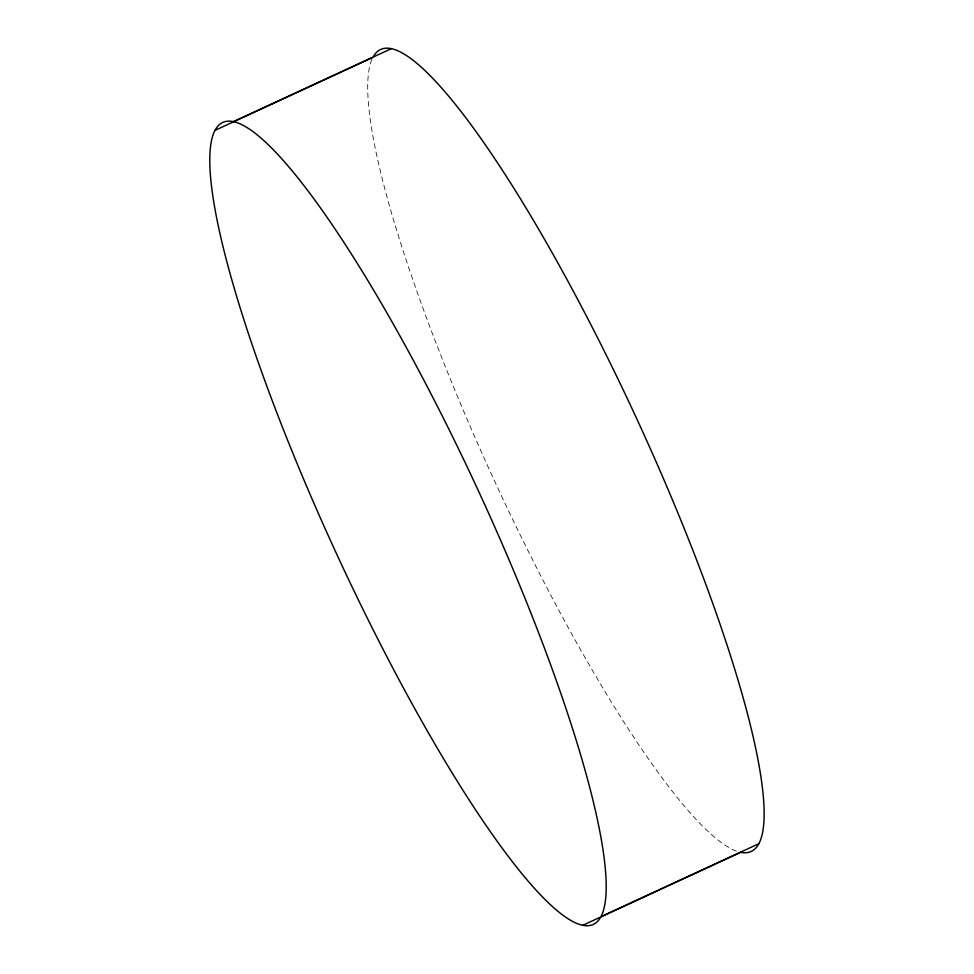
<?xml version="1.0" encoding="UTF-8"?>
<svg xmlns="http://www.w3.org/2000/svg" width="974" height="974" viewBox="0 0 974 974"><rect width="100%" height="100%" fill="white"/><g stroke="black" fill="none" stroke-linecap="round" stroke-linejoin="round"><path stroke-width="0.73" stroke-dasharray="4.87 3.65" d="M736.429 851.093A441.721 77.591 65.2 0 1 491.785 474.959A441.721 77.591 65.2 0 1 372.92 57.356"/><path stroke-width="1.46" d="M233.346 121.689L391.231 48.7M215.035 130.346L372.92 57.356M601.08 916.644L758.965 843.654M582.769 925.3A441.721 77.591 65.2 0 0 401.897 339.451A441.721 77.591 65.2 0 0 239.494 305.726A441.721 77.591 65.2 0 0 582.769 925.3L740.654 852.311A441.721 77.591 65.2 0 0 637.812 421.072A441.721 77.591 65.2 0 0 373.797 55.847"/></g></svg>
